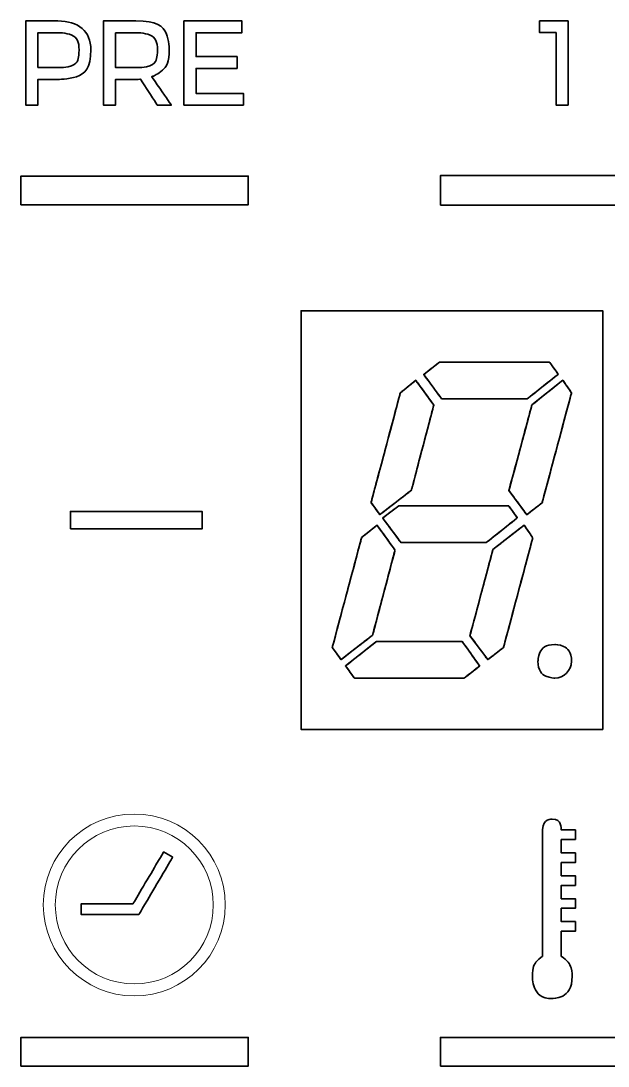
# Model space of a CAD drawing. Extents: x 6336 to 10269, y -393 to 3204.
# Drawn here: x 9076.02 to 9100.55, y 1955.78 to 1999.46 of the extents above; entities that cross this region are included whole.
import ezdxf

# ---------------------------------------------------------------- set-up
doc = ezdxf.new("R2010")
doc.units = 0
doc.header["$LTSCALE"] = 5
doc.layers.get('0').update_dxf_attribs({"linetype": 'CONTINUOUS', "lineweight": 0})
doc.layers.add('1', color=7, linetype='CONTINUOUS', true_color=0xffffff)

msp = doc.modelspace()

# ---------------------------------------------------------------- linework, layer by layer
for radius in [3.8, 3.3]:
    msp.add_circle((9080.753, 1962.514), radius)
at = {"layer": '1', "color": 7, "linetype": 'Continuous', "lineweight": 35}
for points, knots in [([(9078.939, 1998.26), (9078.939, 1999.011), (9078.422, 1999.46), (9077.555, 1999.46), (9077.555, 1999.46), (9077.555, 1999.46), (9076.219, 1999.46), (9076.219, 1999.46), (9076.219, 1999.46), (9076.219, 1999.46), (9076.219, 1995.943), (9076.219, 1995.943), (9076.219, 1995.943), (9076.219, 1995.943), (9076.726, 1995.943), (9076.726, 1995.943), (9076.726, 1995.943), (9076.726, 1995.943), (9076.726, 1997.016), (9076.726, 1997.016), (9076.726, 1997.016), (9076.726, 1997.016), (9077.555, 1997.016), (9077.555, 1997.016), (9077.555, 1997.016), (9078.435, 1997.016), (9078.939, 1997.469), (9078.939, 1998.26)], [0, 0, 0, 0, 0.125, 0.125, 0.125, 0.1875, 0.25, 0.25, 0.25, 0.3125, 0.375, 0.375, 0.375, 0.4375, 0.5, 0.5, 0.5, 0.5625, 0.625, 0.625, 0.625, 0.6875, 0.75, 0.75, 0.75, 0.875, 1, 1, 1, 1]), ([(9080.982, 1997.021), (9080.982, 1997.021), (9081.013, 1997.023), (9081.013, 1997.023), (9081.013, 1997.023), (9081.013, 1997.023), (9081.714, 1995.943), (9081.714, 1995.943), (9081.714, 1995.943), (9081.714, 1995.943), (9082.302, 1995.943), (9082.302, 1995.943), (9082.302, 1995.943), (9082.302, 1995.943), (9081.486, 1997.127), (9081.486, 1997.127), (9081.486, 1997.127), (9081.486, 1997.127), (9081.544, 1997.152), (9081.544, 1997.152), (9081.544, 1997.152), (9081.977, 1997.345), (9082.215, 1997.739), (9082.215, 1998.26), (9082.215, 1998.26), (9082.215, 1999.022), (9081.704, 1999.46), (9080.815, 1999.46), (9080.815, 1999.46), (9080.815, 1999.46), (9079.465, 1999.46), (9079.465, 1999.46), (9079.465, 1999.46), (9079.465, 1999.46), (9079.465, 1995.943), (9079.465, 1995.943), (9079.465, 1995.943), (9079.465, 1995.943), (9079.972, 1995.943), (9079.972, 1995.943), (9079.972, 1995.943), (9079.972, 1995.943), (9079.972, 1997.015), (9079.972, 1997.015), (9079.972, 1997.015), (9079.972, 1997.015), (9080.815, 1997.015), (9080.815, 1997.015), (9080.815, 1997.015), (9080.871, 1997.015), (9080.927, 1997.018), (9080.982, 1997.021)], [0, 0, 0, 0, 0.071429, 0.071429, 0.071429, 0.107143, 0.142857, 0.142857, 0.142857, 0.178571, 0.214286, 0.214286, 0.214286, 0.25, 0.285714, 0.285714, 0.285714, 0.321429, 0.357143, 0.357143, 0.357143, 0.392857, 0.428571, 0.428571, 0.428571, 0.464286, 0.5, 0.5, 0.5, 0.535714, 0.571429, 0.571429, 0.571429, 0.607143, 0.642857, 0.642857, 0.642857, 0.678571, 0.714286, 0.714286, 0.714286, 0.75, 0.785714, 0.785714, 0.785714, 0.821429, 0.857143, 0.857143, 0.857143, 0.928571, 1, 1, 1, 1]), ([(9085.049, 1997.477), (9085.049, 1997.477), (9085.049, 1997.969), (9085.049, 1997.969), (9085.049, 1997.969), (9085.049, 1997.969), (9083.334, 1997.969), (9083.334, 1997.969), (9083.334, 1997.969), (9083.334, 1997.969), (9083.334, 1998.967), (9083.334, 1998.967), (9083.334, 1998.967), (9083.334, 1998.967), (9085.252, 1998.967), (9085.252, 1998.967), (9085.252, 1998.967), (9085.252, 1998.967), (9085.252, 1999.46), (9085.252, 1999.46), (9085.252, 1999.46), (9085.252, 1999.46), (9082.828, 1999.46), (9082.828, 1999.46), (9082.828, 1999.46), (9082.828, 1999.46), (9082.828, 1995.943), (9082.828, 1995.943), (9082.828, 1995.943), (9082.828, 1995.943), (9085.315, 1995.943), (9085.315, 1995.943), (9085.315, 1995.943), (9085.315, 1995.943), (9085.315, 1996.431), (9085.315, 1996.431), (9085.315, 1996.431), (9085.315, 1996.431), (9083.334, 1996.431), (9083.334, 1996.431), (9083.334, 1996.431), (9083.334, 1996.431), (9083.334, 1997.477), (9083.334, 1997.477), (9083.334, 1997.477), (9083.334, 1997.477), (9085.049, 1997.477), (9085.049, 1997.477)], [0, 0, 0, 0, 0.076923, 0.076923, 0.076923, 0.115385, 0.153846, 0.153846, 0.153846, 0.192308, 0.230769, 0.230769, 0.230769, 0.269231, 0.307692, 0.307692, 0.307692, 0.346154, 0.384615, 0.384615, 0.384615, 0.423077, 0.461538, 0.461538, 0.461538, 0.5, 0.538462, 0.538462, 0.538462, 0.576923, 0.615385, 0.615385, 0.615385, 0.653846, 0.692308, 0.692308, 0.692308, 0.730769, 0.769231, 0.769231, 0.769231, 0.807692, 0.846154, 0.846154, 0.846154, 0.923077, 1, 1, 1, 1]), ([(9098.877, 1995.943), (9098.877, 1995.943), (9098.877, 1999.46), (9098.877, 1999.46), (9098.877, 1999.46), (9098.877, 1999.46), (9097.687, 1999.46), (9097.687, 1999.46), (9097.687, 1999.46), (9097.687, 1999.46), (9097.687, 1998.972), (9097.687, 1998.972), (9097.687, 1998.972), (9097.687, 1998.972), (9098.375, 1998.972), (9098.375, 1998.972), (9098.375, 1998.972), (9098.375, 1998.972), (9098.375, 1995.943), (9098.375, 1995.943), (9098.375, 1995.943), (9098.375, 1995.943), (9098.877, 1995.943), (9098.877, 1995.943)], [0, 0, 0, 0, 0.142857, 0.142857, 0.142857, 0.214286, 0.285714, 0.285714, 0.285714, 0.357143, 0.428571, 0.428571, 0.428571, 0.5, 0.571429, 0.571429, 0.571429, 0.642857, 0.714286, 0.714286, 0.714286, 0.857143, 1, 1, 1, 1]), ([(9076.726, 1997.508), (9076.726, 1997.508), (9076.726, 1998.967), (9076.726, 1998.967), (9076.726, 1998.967), (9076.726, 1998.967), (9077.54, 1998.967), (9077.54, 1998.967), (9077.54, 1998.967), (9078.29, 1998.967), (9078.447, 1998.577), (9078.447, 1998.25), (9078.447, 1998.25), (9078.447, 1997.911), (9078.29, 1997.508), (9077.54, 1997.508), (9077.54, 1997.508), (9077.54, 1997.508), (9076.726, 1997.508), (9076.726, 1997.508)], [0, 0, 0, 0, 0.166667, 0.166667, 0.166667, 0.25, 0.333333, 0.333333, 0.333333, 0.416667, 0.5, 0.5, 0.5, 0.583333, 0.666667, 0.666667, 0.666667, 0.833333, 1, 1, 1, 1]), ([(9079.972, 1998.967), (9079.972, 1998.967), (9080.815, 1998.967), (9080.815, 1998.967), (9080.815, 1998.967), (9081.565, 1998.967), (9081.722, 1998.577), (9081.722, 1998.25), (9081.722, 1998.25), (9081.722, 1997.912), (9081.565, 1997.509), (9080.815, 1997.509), (9080.815, 1997.509), (9080.815, 1997.509), (9079.972, 1997.509), (9079.972, 1997.509), (9079.972, 1997.509), (9079.972, 1997.509), (9079.972, 1998.967), (9079.972, 1998.967)], [0, 0, 0, 0, 0.166667, 0.166667, 0.166667, 0.25, 0.333333, 0.333333, 0.333333, 0.416667, 0.5, 0.5, 0.5, 0.583333, 0.666667, 0.666667, 0.666667, 0.833333, 1, 1, 1, 1]), ([(9076.017, 1991.777), (9076.017, 1991.777), (9085.517, 1991.777), (9085.517, 1991.777), (9085.517, 1991.777), (9085.517, 1991.777), (9085.517, 1992.977), (9085.517, 1992.977), (9085.517, 1992.977), (9085.517, 1992.977), (9076.017, 1992.977), (9076.017, 1992.977), (9076.017, 1992.977), (9076.017, 1992.977), (9076.017, 1991.777), (9076.017, 1991.777)], [0, 0, 0, 0, 0.2, 0.2, 0.2, 0.3, 0.4, 0.4, 0.4, 0.5, 0.6, 0.6, 0.6, 0.8, 1, 1, 1, 1]), ([(9076.017, 1991.777), (9076.017, 1991.777), (9085.517, 1991.777), (9085.517, 1991.777), (9085.517, 1991.777), (9085.517, 1991.777), (9085.517, 1992.977), (9085.517, 1992.977), (9085.517, 1992.977), (9085.517, 1992.977), (9076.017, 1992.977), (9076.017, 1992.977), (9076.017, 1992.977), (9076.017, 1992.977), (9076.017, 1991.777), (9076.017, 1991.777)], [0, 0, 0, 0, 0.2, 0.2, 0.2, 0.3, 0.4, 0.4, 0.4, 0.5, 0.6, 0.6, 0.6, 0.8, 1, 1, 1, 1]), ([(9093.545, 1991.755), (9093.545, 1991.755), (9103.045, 1991.755), (9103.045, 1991.755), (9103.045, 1991.755), (9103.045, 1991.755), (9103.045, 1992.999), (9103.045, 1992.999), (9103.045, 1992.999), (9103.045, 1992.999), (9093.545, 1992.999), (9093.545, 1992.999), (9093.545, 1992.999), (9093.545, 1992.999), (9093.545, 1991.755), (9093.545, 1991.755)], [0, 0, 0, 0, 0.2, 0.2, 0.2, 0.3, 0.4, 0.4, 0.4, 0.5, 0.6, 0.6, 0.6, 0.8, 1, 1, 1, 1]), ([(9093.545, 1991.755), (9093.545, 1991.755), (9103.045, 1991.755), (9103.045, 1991.755), (9103.045, 1991.755), (9103.045, 1991.755), (9103.045, 1992.999), (9103.045, 1992.999), (9103.045, 1992.999), (9103.045, 1992.999), (9093.545, 1992.999), (9093.545, 1992.999), (9093.545, 1992.999), (9093.545, 1992.999), (9093.545, 1991.755), (9093.545, 1991.755)], [0, 0, 0, 0, 0.2, 0.2, 0.2, 0.3, 0.4, 0.4, 0.4, 0.5, 0.6, 0.6, 0.6, 0.8, 1, 1, 1, 1]), ([(9100.321, 1969.847), (9100.321, 1969.847), (9087.721, 1969.847), (9087.721, 1969.847), (9087.721, 1969.847), (9087.721, 1969.847), (9087.721, 1987.346), (9087.721, 1987.346), (9087.721, 1987.346), (9087.721, 1987.346), (9100.321, 1987.346), (9100.321, 1987.346), (9100.321, 1987.346), (9100.321, 1987.346), (9100.321, 1969.847), (9100.321, 1969.847)], [0, 0, 0, 0, 0.2, 0.2, 0.2, 0.3, 0.4, 0.4, 0.4, 0.5, 0.6, 0.6, 0.6, 0.8, 1, 1, 1, 1]), ([(9100.321, 1969.847), (9100.321, 1969.847), (9087.721, 1969.847), (9087.721, 1969.847), (9087.721, 1969.847), (9087.721, 1969.847), (9087.721, 1987.346), (9087.721, 1987.346), (9087.721, 1987.346), (9087.721, 1987.346), (9100.321, 1987.346), (9100.321, 1987.346), (9100.321, 1987.346), (9100.321, 1987.346), (9100.321, 1969.847), (9100.321, 1969.847)], [0, 0, 0, 0, 0.2, 0.2, 0.2, 0.3, 0.4, 0.4, 0.4, 0.5, 0.6, 0.6, 0.6, 0.8, 1, 1, 1, 1]), ([(9093.507, 1985.196), (9093.507, 1985.196), (9092.842, 1984.684), (9092.842, 1984.684), (9092.842, 1984.684), (9092.842, 1984.684), (9093.592, 1983.664), (9093.592, 1983.664), (9093.592, 1983.664), (9093.592, 1983.664), (9097.172, 1983.664), (9097.172, 1983.664), (9097.172, 1983.664), (9097.172, 1983.664), (9098.463, 1984.692), (9098.463, 1984.692), (9098.463, 1984.692), (9098.463, 1984.692), (9098.101, 1985.196), (9098.101, 1985.196), (9098.101, 1985.196), (9098.101, 1985.196), (9093.507, 1985.196), (9093.507, 1985.196)], [0, 0, 0, 0, 0.142857, 0.142857, 0.142857, 0.214286, 0.285714, 0.285714, 0.285714, 0.357143, 0.428571, 0.428571, 0.428571, 0.5, 0.571429, 0.571429, 0.571429, 0.642857, 0.714286, 0.714286, 0.714286, 0.857143, 1, 1, 1, 1]), ([(9093.507, 1985.196), (9093.507, 1985.196), (9092.842, 1984.684), (9092.842, 1984.684), (9092.842, 1984.684), (9092.842, 1984.684), (9093.592, 1983.664), (9093.592, 1983.664), (9093.592, 1983.664), (9093.592, 1983.664), (9097.172, 1983.664), (9097.172, 1983.664), (9097.172, 1983.664), (9097.172, 1983.664), (9098.463, 1984.692), (9098.463, 1984.692), (9098.463, 1984.692), (9098.463, 1984.692), (9098.101, 1985.196), (9098.101, 1985.196), (9098.101, 1985.196), (9098.101, 1985.196), (9093.507, 1985.196), (9093.507, 1985.196)], [0, 0, 0, 0, 0.142857, 0.142857, 0.142857, 0.214286, 0.285714, 0.285714, 0.285714, 0.357143, 0.428571, 0.428571, 0.428571, 0.5, 0.571429, 0.571429, 0.571429, 0.642857, 0.714286, 0.714286, 0.714286, 0.857143, 1, 1, 1, 1]), ([(9097.172, 1983.664), (9097.172, 1983.664), (9093.592, 1983.664), (9093.592, 1983.664), (9093.592, 1983.664), (9093.592, 1983.664), (9092.842, 1984.684), (9092.842, 1984.684), (9092.842, 1984.684), (9092.842, 1984.684), (9093.507, 1985.196), (9093.507, 1985.196), (9093.507, 1985.196), (9093.507, 1985.196), (9098.101, 1985.196), (9098.101, 1985.196), (9098.101, 1985.196), (9098.101, 1985.196), (9098.463, 1984.692), (9098.463, 1984.692), (9098.463, 1984.692), (9098.463, 1984.692), (9097.172, 1983.664), (9097.172, 1983.664)], [0, 0, 0, 0, 0.142857, 0.142857, 0.142857, 0.214286, 0.285714, 0.285714, 0.285714, 0.357143, 0.428571, 0.428571, 0.428571, 0.5, 0.571429, 0.571429, 0.571429, 0.642857, 0.714286, 0.714286, 0.714286, 0.857143, 1, 1, 1, 1]), ([(9097.172, 1983.664), (9097.172, 1983.664), (9093.592, 1983.664), (9093.592, 1983.664), (9093.592, 1983.664), (9093.592, 1983.664), (9092.842, 1984.684), (9092.842, 1984.684), (9092.842, 1984.684), (9092.842, 1984.684), (9093.507, 1985.196), (9093.507, 1985.196), (9093.507, 1985.196), (9093.507, 1985.196), (9098.101, 1985.196), (9098.101, 1985.196), (9098.101, 1985.196), (9098.101, 1985.196), (9098.463, 1984.692), (9098.463, 1984.692), (9098.463, 1984.692), (9098.463, 1984.692), (9097.172, 1983.664), (9097.172, 1983.664)], [0, 0, 0, 0, 0.142857, 0.142857, 0.142857, 0.214286, 0.285714, 0.285714, 0.285714, 0.357143, 0.428571, 0.428571, 0.428571, 0.5, 0.571429, 0.571429, 0.571429, 0.642857, 0.714286, 0.714286, 0.714286, 0.857143, 1, 1, 1, 1]), ([(9092.512, 1984.439), (9092.512, 1984.439), (9091.868, 1983.916), (9091.868, 1983.916), (9091.868, 1983.916), (9091.868, 1983.916), (9090.643, 1979.33), (9090.643, 1979.33), (9090.643, 1979.33), (9090.643, 1979.33), (9091.009, 1978.825), (9091.009, 1978.825), (9091.009, 1978.825), (9091.009, 1978.825), (9092.326, 1979.839), (9092.326, 1979.839), (9092.326, 1979.839), (9092.326, 1979.839), (9093.265, 1983.408), (9093.265, 1983.408), (9093.265, 1983.408), (9093.265, 1983.408), (9092.512, 1984.439), (9092.512, 1984.439)], [0, 0, 0, 0, 0.142857, 0.142857, 0.142857, 0.214286, 0.285714, 0.285714, 0.285714, 0.357143, 0.428571, 0.428571, 0.428571, 0.5, 0.571429, 0.571429, 0.571429, 0.642857, 0.714286, 0.714286, 0.714286, 0.857143, 1, 1, 1, 1]), ([(9092.512, 1984.439), (9092.512, 1984.439), (9091.868, 1983.916), (9091.868, 1983.916), (9091.868, 1983.916), (9091.868, 1983.916), (9090.643, 1979.33), (9090.643, 1979.33), (9090.643, 1979.33), (9090.643, 1979.33), (9091.009, 1978.825), (9091.009, 1978.825), (9091.009, 1978.825), (9091.009, 1978.825), (9092.326, 1979.839), (9092.326, 1979.839), (9092.326, 1979.839), (9092.326, 1979.839), (9093.265, 1983.408), (9093.265, 1983.408), (9093.265, 1983.408), (9093.265, 1983.408), (9092.512, 1984.439), (9092.512, 1984.439)], [0, 0, 0, 0, 0.142857, 0.142857, 0.142857, 0.214286, 0.285714, 0.285714, 0.285714, 0.357143, 0.428571, 0.428571, 0.428571, 0.5, 0.571429, 0.571429, 0.571429, 0.642857, 0.714286, 0.714286, 0.714286, 0.857143, 1, 1, 1, 1]), ([(9091.009, 1978.825), (9091.009, 1978.825), (9090.643, 1979.33), (9090.643, 1979.33), (9090.643, 1979.33), (9090.643, 1979.33), (9091.868, 1983.916), (9091.868, 1983.916), (9091.868, 1983.916), (9091.868, 1983.916), (9092.512, 1984.439), (9092.512, 1984.439), (9092.512, 1984.439), (9092.512, 1984.439), (9093.265, 1983.408), (9093.265, 1983.408), (9093.265, 1983.408), (9093.265, 1983.408), (9092.326, 1979.839), (9092.326, 1979.839), (9092.326, 1979.839), (9092.326, 1979.839), (9091.009, 1978.825), (9091.009, 1978.825)], [0, 0, 0, 0, 0.142857, 0.142857, 0.142857, 0.214286, 0.285714, 0.285714, 0.285714, 0.357143, 0.428571, 0.428571, 0.428571, 0.5, 0.571429, 0.571429, 0.571429, 0.642857, 0.714286, 0.714286, 0.714286, 0.857143, 1, 1, 1, 1]), ([(9091.009, 1978.825), (9091.009, 1978.825), (9090.643, 1979.33), (9090.643, 1979.33), (9090.643, 1979.33), (9090.643, 1979.33), (9091.868, 1983.916), (9091.868, 1983.916), (9091.868, 1983.916), (9091.868, 1983.916), (9092.512, 1984.439), (9092.512, 1984.439), (9092.512, 1984.439), (9092.512, 1984.439), (9093.265, 1983.408), (9093.265, 1983.408), (9093.265, 1983.408), (9093.265, 1983.408), (9092.326, 1979.839), (9092.326, 1979.839), (9092.326, 1979.839), (9092.326, 1979.839), (9091.009, 1978.825), (9091.009, 1978.825)], [0, 0, 0, 0, 0.142857, 0.142857, 0.142857, 0.214286, 0.285714, 0.285714, 0.285714, 0.357143, 0.428571, 0.428571, 0.428571, 0.5, 0.571429, 0.571429, 0.571429, 0.642857, 0.714286, 0.714286, 0.714286, 0.857143, 1, 1, 1, 1]), ([(9098.656, 1984.441), (9098.656, 1984.441), (9097.362, 1983.409), (9097.362, 1983.409), (9097.362, 1983.409), (9097.362, 1983.409), (9096.403, 1979.833), (9096.403, 1979.833), (9096.403, 1979.833), (9096.403, 1979.833), (9097.15, 1978.823), (9097.15, 1978.823), (9097.15, 1978.823), (9097.15, 1978.823), (9097.793, 1979.324), (9097.793, 1979.324), (9097.793, 1979.324), (9097.793, 1979.324), (9099.018, 1983.917), (9099.018, 1983.917), (9099.018, 1983.917), (9099.018, 1983.917), (9098.656, 1984.441), (9098.656, 1984.441)], [0, 0, 0, 0, 0.142857, 0.142857, 0.142857, 0.214286, 0.285714, 0.285714, 0.285714, 0.357143, 0.428571, 0.428571, 0.428571, 0.5, 0.571429, 0.571429, 0.571429, 0.642857, 0.714286, 0.714286, 0.714286, 0.857143, 1, 1, 1, 1]), ([(9098.656, 1984.441), (9098.656, 1984.441), (9097.362, 1983.409), (9097.362, 1983.409), (9097.362, 1983.409), (9097.362, 1983.409), (9096.403, 1979.833), (9096.403, 1979.833), (9096.403, 1979.833), (9096.403, 1979.833), (9097.15, 1978.823), (9097.15, 1978.823), (9097.15, 1978.823), (9097.15, 1978.823), (9097.793, 1979.324), (9097.793, 1979.324), (9097.793, 1979.324), (9097.793, 1979.324), (9099.018, 1983.917), (9099.018, 1983.917), (9099.018, 1983.917), (9099.018, 1983.917), (9098.656, 1984.441), (9098.656, 1984.441)], [0, 0, 0, 0, 0.142857, 0.142857, 0.142857, 0.214286, 0.285714, 0.285714, 0.285714, 0.357143, 0.428571, 0.428571, 0.428571, 0.5, 0.571429, 0.571429, 0.571429, 0.642857, 0.714286, 0.714286, 0.714286, 0.857143, 1, 1, 1, 1]), ([(9097.15, 1978.823), (9097.15, 1978.823), (9096.403, 1979.833), (9096.403, 1979.833), (9096.403, 1979.833), (9096.403, 1979.833), (9097.362, 1983.409), (9097.362, 1983.409), (9097.362, 1983.409), (9097.362, 1983.409), (9098.656, 1984.441), (9098.656, 1984.441), (9098.656, 1984.441), (9098.656, 1984.441), (9099.018, 1983.917), (9099.018, 1983.917), (9099.018, 1983.917), (9099.018, 1983.917), (9097.793, 1979.324), (9097.793, 1979.324), (9097.793, 1979.324), (9097.793, 1979.324), (9097.15, 1978.823), (9097.15, 1978.823)], [0, 0, 0, 0, 0.142857, 0.142857, 0.142857, 0.214286, 0.285714, 0.285714, 0.285714, 0.357143, 0.428571, 0.428571, 0.428571, 0.5, 0.571429, 0.571429, 0.571429, 0.642857, 0.714286, 0.714286, 0.714286, 0.857143, 1, 1, 1, 1]), ([(9097.15, 1978.823), (9097.15, 1978.823), (9096.403, 1979.833), (9096.403, 1979.833), (9096.403, 1979.833), (9096.403, 1979.833), (9097.362, 1983.409), (9097.362, 1983.409), (9097.362, 1983.409), (9097.362, 1983.409), (9098.656, 1984.441), (9098.656, 1984.441), (9098.656, 1984.441), (9098.656, 1984.441), (9099.018, 1983.917), (9099.018, 1983.917), (9099.018, 1983.917), (9099.018, 1983.917), (9097.793, 1979.324), (9097.793, 1979.324), (9097.793, 1979.324), (9097.793, 1979.324), (9097.15, 1978.823), (9097.15, 1978.823)], [0, 0, 0, 0, 0.142857, 0.142857, 0.142857, 0.214286, 0.285714, 0.285714, 0.285714, 0.357143, 0.428571, 0.428571, 0.428571, 0.5, 0.571429, 0.571429, 0.571429, 0.642857, 0.714286, 0.714286, 0.714286, 0.857143, 1, 1, 1, 1]), ([(9078.086, 1978.231), (9078.086, 1978.231), (9083.586, 1978.231), (9083.586, 1978.231), (9083.586, 1978.231), (9083.586, 1978.231), (9083.586, 1978.961), (9083.586, 1978.961), (9083.586, 1978.961), (9083.586, 1978.961), (9078.086, 1978.961), (9078.086, 1978.961), (9078.086, 1978.961), (9078.086, 1978.961), (9078.086, 1978.231), (9078.086, 1978.231)], [0, 0, 0, 0, 0.2, 0.2, 0.2, 0.3, 0.4, 0.4, 0.4, 0.5, 0.6, 0.6, 0.6, 0.8, 1, 1, 1, 1]), ([(9091.801, 1979.197), (9091.801, 1979.197), (9091.132, 1978.685), (9091.132, 1978.685), (9091.132, 1978.685), (9091.132, 1978.685), (9091.885, 1977.664), (9091.885, 1977.664), (9091.885, 1977.664), (9091.885, 1977.664), (9095.466, 1977.664), (9095.466, 1977.664), (9095.466, 1977.664), (9095.466, 1977.664), (9096.753, 1978.692), (9096.753, 1978.692), (9096.753, 1978.692), (9096.753, 1978.692), (9096.391, 1979.197), (9096.391, 1979.197), (9096.391, 1979.197), (9096.391, 1979.197), (9091.801, 1979.197), (9091.801, 1979.197)], [0, 0, 0, 0, 0.142857, 0.142857, 0.142857, 0.214286, 0.285714, 0.285714, 0.285714, 0.357143, 0.428571, 0.428571, 0.428571, 0.5, 0.571429, 0.571429, 0.571429, 0.642857, 0.714286, 0.714286, 0.714286, 0.857143, 1, 1, 1, 1]), ([(9091.801, 1979.197), (9091.801, 1979.197), (9091.132, 1978.685), (9091.132, 1978.685), (9091.132, 1978.685), (9091.132, 1978.685), (9091.885, 1977.664), (9091.885, 1977.664), (9091.885, 1977.664), (9091.885, 1977.664), (9095.466, 1977.664), (9095.466, 1977.664), (9095.466, 1977.664), (9095.466, 1977.664), (9096.753, 1978.692), (9096.753, 1978.692), (9096.753, 1978.692), (9096.753, 1978.692), (9096.391, 1979.197), (9096.391, 1979.197), (9096.391, 1979.197), (9096.391, 1979.197), (9091.801, 1979.197), (9091.801, 1979.197)], [0, 0, 0, 0, 0.142857, 0.142857, 0.142857, 0.214286, 0.285714, 0.285714, 0.285714, 0.357143, 0.428571, 0.428571, 0.428571, 0.5, 0.571429, 0.571429, 0.571429, 0.642857, 0.714286, 0.714286, 0.714286, 0.857143, 1, 1, 1, 1]), ([(9095.466, 1977.664), (9095.466, 1977.664), (9091.885, 1977.664), (9091.885, 1977.664), (9091.885, 1977.664), (9091.885, 1977.664), (9091.132, 1978.685), (9091.132, 1978.685), (9091.132, 1978.685), (9091.132, 1978.685), (9091.801, 1979.197), (9091.801, 1979.197), (9091.801, 1979.197), (9091.801, 1979.197), (9096.391, 1979.197), (9096.391, 1979.197), (9096.391, 1979.197), (9096.391, 1979.197), (9096.753, 1978.692), (9096.753, 1978.692), (9096.753, 1978.692), (9096.753, 1978.692), (9095.466, 1977.664), (9095.466, 1977.664)], [0, 0, 0, 0, 0.142857, 0.142857, 0.142857, 0.214286, 0.285714, 0.285714, 0.285714, 0.357143, 0.428571, 0.428571, 0.428571, 0.5, 0.571429, 0.571429, 0.571429, 0.642857, 0.714286, 0.714286, 0.714286, 0.857143, 1, 1, 1, 1]), ([(9095.466, 1977.664), (9095.466, 1977.664), (9091.885, 1977.664), (9091.885, 1977.664), (9091.885, 1977.664), (9091.885, 1977.664), (9091.132, 1978.685), (9091.132, 1978.685), (9091.132, 1978.685), (9091.132, 1978.685), (9091.801, 1979.197), (9091.801, 1979.197), (9091.801, 1979.197), (9091.801, 1979.197), (9096.391, 1979.197), (9096.391, 1979.197), (9096.391, 1979.197), (9096.391, 1979.197), (9096.753, 1978.692), (9096.753, 1978.692), (9096.753, 1978.692), (9096.753, 1978.692), (9095.466, 1977.664), (9095.466, 1977.664)], [0, 0, 0, 0, 0.142857, 0.142857, 0.142857, 0.214286, 0.285714, 0.285714, 0.285714, 0.357143, 0.428571, 0.428571, 0.428571, 0.5, 0.571429, 0.571429, 0.571429, 0.642857, 0.714286, 0.714286, 0.714286, 0.857143, 1, 1, 1, 1]), ([(9090.893, 1978.386), (9090.893, 1978.386), (9090.249, 1977.867), (9090.249, 1977.867), (9090.249, 1977.867), (9090.249, 1977.867), (9089.024, 1973.273), (9089.024, 1973.273), (9089.024, 1973.273), (9089.024, 1973.273), (9089.39, 1972.765), (9089.39, 1972.765), (9089.39, 1972.765), (9089.39, 1972.765), (9090.684, 1973.771), (9090.684, 1973.771), (9090.684, 1973.771), (9090.684, 1973.771), (9090.71, 1973.789), (9090.71, 1973.789), (9090.71, 1973.789), (9090.71, 1973.789), (9091.646, 1977.347), (9091.646, 1977.347), (9091.646, 1977.347), (9091.646, 1977.347), (9090.893, 1978.386), (9090.893, 1978.386)], [0, 0, 0, 0, 0.125, 0.125, 0.125, 0.1875, 0.25, 0.25, 0.25, 0.3125, 0.375, 0.375, 0.375, 0.4375, 0.5, 0.5, 0.5, 0.5625, 0.625, 0.625, 0.625, 0.6875, 0.75, 0.75, 0.75, 0.875, 1, 1, 1, 1]), ([(9090.893, 1978.386), (9090.893, 1978.386), (9090.249, 1977.867), (9090.249, 1977.867), (9090.249, 1977.867), (9090.249, 1977.867), (9089.024, 1973.273), (9089.024, 1973.273), (9089.024, 1973.273), (9089.024, 1973.273), (9089.39, 1972.765), (9089.39, 1972.765), (9089.39, 1972.765), (9089.39, 1972.765), (9090.684, 1973.771), (9090.684, 1973.771), (9090.684, 1973.771), (9090.684, 1973.771), (9090.71, 1973.789), (9090.71, 1973.789), (9090.71, 1973.789), (9090.71, 1973.789), (9091.646, 1977.347), (9091.646, 1977.347), (9091.646, 1977.347), (9091.646, 1977.347), (9090.893, 1978.386), (9090.893, 1978.386)], [0, 0, 0, 0, 0.125, 0.125, 0.125, 0.1875, 0.25, 0.25, 0.25, 0.3125, 0.375, 0.375, 0.375, 0.4375, 0.5, 0.5, 0.5, 0.5625, 0.625, 0.625, 0.625, 0.6875, 0.75, 0.75, 0.75, 0.875, 1, 1, 1, 1]), ([(9089.39, 1972.765), (9089.39, 1972.765), (9089.024, 1973.273), (9089.024, 1973.273), (9089.024, 1973.273), (9089.024, 1973.273), (9090.249, 1977.867), (9090.249, 1977.867), (9090.249, 1977.867), (9090.249, 1977.867), (9090.893, 1978.386), (9090.893, 1978.386), (9090.893, 1978.386), (9090.893, 1978.386), (9091.646, 1977.347), (9091.646, 1977.347), (9091.646, 1977.347), (9091.646, 1977.347), (9090.71, 1973.789), (9090.71, 1973.789), (9090.71, 1973.789), (9090.71, 1973.789), (9090.684, 1973.771), (9090.684, 1973.771), (9090.684, 1973.771), (9090.684, 1973.771), (9089.39, 1972.765), (9089.39, 1972.765)], [0, 0, 0, 0, 0.125, 0.125, 0.125, 0.1875, 0.25, 0.25, 0.25, 0.3125, 0.375, 0.375, 0.375, 0.4375, 0.5, 0.5, 0.5, 0.5625, 0.625, 0.625, 0.625, 0.6875, 0.75, 0.75, 0.75, 0.875, 1, 1, 1, 1]), ([(9089.39, 1972.765), (9089.39, 1972.765), (9089.024, 1973.273), (9089.024, 1973.273), (9089.024, 1973.273), (9089.024, 1973.273), (9090.249, 1977.867), (9090.249, 1977.867), (9090.249, 1977.867), (9090.249, 1977.867), (9090.893, 1978.386), (9090.893, 1978.386), (9090.893, 1978.386), (9090.893, 1978.386), (9091.646, 1977.347), (9091.646, 1977.347), (9091.646, 1977.347), (9091.646, 1977.347), (9090.71, 1973.789), (9090.71, 1973.789), (9090.71, 1973.789), (9090.71, 1973.789), (9090.684, 1973.771), (9090.684, 1973.771), (9090.684, 1973.771), (9090.684, 1973.771), (9089.39, 1972.765), (9089.39, 1972.765)], [0, 0, 0, 0, 0.125, 0.125, 0.125, 0.1875, 0.25, 0.25, 0.25, 0.3125, 0.375, 0.375, 0.375, 0.4375, 0.5, 0.5, 0.5, 0.5625, 0.625, 0.625, 0.625, 0.6875, 0.75, 0.75, 0.75, 0.875, 1, 1, 1, 1]), ([(9097.038, 1978.386), (9097.038, 1978.386), (9095.736, 1977.37), (9095.736, 1977.37), (9095.736, 1977.37), (9095.736, 1977.37), (9094.774, 1973.767), (9094.774, 1973.767), (9094.774, 1973.767), (9094.774, 1973.767), (9095.52, 1972.765), (9095.52, 1972.765), (9095.52, 1972.765), (9095.52, 1972.765), (9096.178, 1973.274), (9096.178, 1973.274), (9096.178, 1973.274), (9096.178, 1973.274), (9097.4, 1977.86), (9097.4, 1977.86), (9097.4, 1977.86), (9097.4, 1977.86), (9097.038, 1978.386), (9097.038, 1978.386)], [0, 0, 0, 0, 0.142857, 0.142857, 0.142857, 0.214286, 0.285714, 0.285714, 0.285714, 0.357143, 0.428571, 0.428571, 0.428571, 0.5, 0.571429, 0.571429, 0.571429, 0.642857, 0.714286, 0.714286, 0.714286, 0.857143, 1, 1, 1, 1]), ([(9097.038, 1978.386), (9097.038, 1978.386), (9095.736, 1977.37), (9095.736, 1977.37), (9095.736, 1977.37), (9095.736, 1977.37), (9094.774, 1973.767), (9094.774, 1973.767), (9094.774, 1973.767), (9094.774, 1973.767), (9095.52, 1972.765), (9095.52, 1972.765), (9095.52, 1972.765), (9095.52, 1972.765), (9096.178, 1973.274), (9096.178, 1973.274), (9096.178, 1973.274), (9096.178, 1973.274), (9097.4, 1977.86), (9097.4, 1977.86), (9097.4, 1977.86), (9097.4, 1977.86), (9097.038, 1978.386), (9097.038, 1978.386)], [0, 0, 0, 0, 0.142857, 0.142857, 0.142857, 0.214286, 0.285714, 0.285714, 0.285714, 0.357143, 0.428571, 0.428571, 0.428571, 0.5, 0.571429, 0.571429, 0.571429, 0.642857, 0.714286, 0.714286, 0.714286, 0.857143, 1, 1, 1, 1]), ([(9095.52, 1972.765), (9095.52, 1972.765), (9094.774, 1973.767), (9094.774, 1973.767), (9094.774, 1973.767), (9094.774, 1973.767), (9095.736, 1977.37), (9095.736, 1977.37), (9095.736, 1977.37), (9095.736, 1977.37), (9097.038, 1978.386), (9097.038, 1978.386), (9097.038, 1978.386), (9097.038, 1978.386), (9097.4, 1977.86), (9097.4, 1977.86), (9097.4, 1977.86), (9097.4, 1977.86), (9096.178, 1973.274), (9096.178, 1973.274), (9096.178, 1973.274), (9096.178, 1973.274), (9095.52, 1972.765), (9095.52, 1972.765)], [0, 0, 0, 0, 0.142857, 0.142857, 0.142857, 0.214286, 0.285714, 0.285714, 0.285714, 0.357143, 0.428571, 0.428571, 0.428571, 0.5, 0.571429, 0.571429, 0.571429, 0.642857, 0.714286, 0.714286, 0.714286, 0.857143, 1, 1, 1, 1]), ([(9095.52, 1972.765), (9095.52, 1972.765), (9094.774, 1973.767), (9094.774, 1973.767), (9094.774, 1973.767), (9094.774, 1973.767), (9095.736, 1977.37), (9095.736, 1977.37), (9095.736, 1977.37), (9095.736, 1977.37), (9097.038, 1978.386), (9097.038, 1978.386), (9097.038, 1978.386), (9097.038, 1978.386), (9097.4, 1977.86), (9097.4, 1977.86), (9097.4, 1977.86), (9097.4, 1977.86), (9096.178, 1973.274), (9096.178, 1973.274), (9096.178, 1973.274), (9096.178, 1973.274), (9095.52, 1972.765), (9095.52, 1972.765)], [0, 0, 0, 0, 0.142857, 0.142857, 0.142857, 0.214286, 0.285714, 0.285714, 0.285714, 0.357143, 0.428571, 0.428571, 0.428571, 0.5, 0.571429, 0.571429, 0.571429, 0.642857, 0.714286, 0.714286, 0.714286, 0.857143, 1, 1, 1, 1]), ([(9090.871, 1973.529), (9090.871, 1973.529), (9089.58, 1972.501), (9089.58, 1972.501), (9089.58, 1972.501), (9089.58, 1972.501), (9089.946, 1971.996), (9089.946, 1971.996), (9089.946, 1971.996), (9089.946, 1971.996), (9094.535, 1971.996), (9094.535, 1971.996), (9094.535, 1971.996), (9094.535, 1971.996), (9095.183, 1972.501), (9095.183, 1972.501), (9095.183, 1972.501), (9095.183, 1972.501), (9094.448, 1973.529), (9094.448, 1973.529), (9094.448, 1973.529), (9094.448, 1973.529), (9090.871, 1973.529), (9090.871, 1973.529)], [0, 0, 0, 0, 0.142857, 0.142857, 0.142857, 0.214286, 0.285714, 0.285714, 0.285714, 0.357143, 0.428571, 0.428571, 0.428571, 0.5, 0.571429, 0.571429, 0.571429, 0.642857, 0.714286, 0.714286, 0.714286, 0.857143, 1, 1, 1, 1]), ([(9090.871, 1973.529), (9090.871, 1973.529), (9089.58, 1972.501), (9089.58, 1972.501), (9089.58, 1972.501), (9089.58, 1972.501), (9089.946, 1971.996), (9089.946, 1971.996), (9089.946, 1971.996), (9089.946, 1971.996), (9094.535, 1971.996), (9094.535, 1971.996), (9094.535, 1971.996), (9094.535, 1971.996), (9095.183, 1972.501), (9095.183, 1972.501), (9095.183, 1972.501), (9095.183, 1972.501), (9094.448, 1973.529), (9094.448, 1973.529), (9094.448, 1973.529), (9094.448, 1973.529), (9090.871, 1973.529), (9090.871, 1973.529)], [0, 0, 0, 0, 0.142857, 0.142857, 0.142857, 0.214286, 0.285714, 0.285714, 0.285714, 0.357143, 0.428571, 0.428571, 0.428571, 0.5, 0.571429, 0.571429, 0.571429, 0.642857, 0.714286, 0.714286, 0.714286, 0.857143, 1, 1, 1, 1]), ([(9094.535, 1971.996), (9094.535, 1971.996), (9089.946, 1971.996), (9089.946, 1971.996), (9089.946, 1971.996), (9089.946, 1971.996), (9089.58, 1972.501), (9089.58, 1972.501), (9089.58, 1972.501), (9089.58, 1972.501), (9090.871, 1973.529), (9090.871, 1973.529), (9090.871, 1973.529), (9090.871, 1973.529), (9094.448, 1973.529), (9094.448, 1973.529), (9094.448, 1973.529), (9094.448, 1973.529), (9095.183, 1972.501), (9095.183, 1972.501), (9095.183, 1972.501), (9095.183, 1972.501), (9094.535, 1971.996), (9094.535, 1971.996)], [0, 0, 0, 0, 0.142857, 0.142857, 0.142857, 0.214286, 0.285714, 0.285714, 0.285714, 0.357143, 0.428571, 0.428571, 0.428571, 0.5, 0.571429, 0.571429, 0.571429, 0.642857, 0.714286, 0.714286, 0.714286, 0.857143, 1, 1, 1, 1]), ([(9094.535, 1971.996), (9094.535, 1971.996), (9089.946, 1971.996), (9089.946, 1971.996), (9089.946, 1971.996), (9089.946, 1971.996), (9089.58, 1972.501), (9089.58, 1972.501), (9089.58, 1972.501), (9089.58, 1972.501), (9090.871, 1973.529), (9090.871, 1973.529), (9090.871, 1973.529), (9090.871, 1973.529), (9094.448, 1973.529), (9094.448, 1973.529), (9094.448, 1973.529), (9094.448, 1973.529), (9095.183, 1972.501), (9095.183, 1972.501), (9095.183, 1972.501), (9095.183, 1972.501), (9094.535, 1971.996), (9094.535, 1971.996)], [0, 0, 0, 0, 0.142857, 0.142857, 0.142857, 0.214286, 0.285714, 0.285714, 0.285714, 0.357143, 0.428571, 0.428571, 0.428571, 0.5, 0.571429, 0.571429, 0.571429, 0.642857, 0.714286, 0.714286, 0.714286, 0.857143, 1, 1, 1, 1]), ([(9099.018, 1972.696), (9099.018, 1972.31), (9098.705, 1971.996), (9098.318, 1971.996), (9098.318, 1971.996), (9097.932, 1971.996), (9097.618, 1972.31), (9097.618, 1972.696), (9097.618, 1972.696), (9097.618, 1973.083), (9097.932, 1973.397), (9098.318, 1973.397), (9098.318, 1973.397), (9098.705, 1973.397), (9099.018, 1973.083), (9099.018, 1972.696)], [0, 0, 0, 0, 0.2, 0.2, 0.2, 0.3, 0.4, 0.4, 0.4, 0.5, 0.6, 0.6, 0.6, 0.8, 1, 1, 1, 1]), ([(9099.182, 1965.242), (9099.182, 1965.242), (9099.182, 1965.646), (9099.182, 1965.646), (9099.182, 1965.646), (9099.182, 1965.646), (9098.589, 1965.646), (9098.589, 1965.646), (9098.589, 1965.646), (9098.589, 1965.646), (9098.589, 1965.673), (9098.589, 1965.673), (9098.589, 1965.673), (9098.589, 1965.908), (9098.428, 1966.099), (9098.212, 1966.099), (9098.212, 1966.099), (9097.997, 1966.099), (9097.811, 1965.908), (9097.811, 1965.673), (9097.811, 1965.673), (9097.811, 1965.673), (9097.811, 1960.368), (9097.811, 1960.368), (9097.811, 1960.368), (9097.541, 1960.198), (9097.382, 1959.899), (9097.382, 1959.537), (9097.382, 1959.537), (9097.382, 1959.024), (9097.757, 1958.599), (9098.212, 1958.599), (9098.212, 1958.599), (9098.669, 1958.599), (9099.045, 1959.024), (9099.045, 1959.537), (9099.045, 1959.537), (9099.045, 1959.899), (9098.856, 1960.198), (9098.589, 1960.368), (9098.589, 1960.368), (9098.589, 1960.368), (9098.589, 1961.414), (9098.589, 1961.414), (9098.589, 1961.414), (9098.589, 1961.414), (9099.182, 1961.414), (9099.182, 1961.414), (9099.182, 1961.414), (9099.182, 1961.414), (9099.182, 1961.819), (9099.182, 1961.819), (9099.182, 1961.819), (9099.182, 1961.819), (9098.589, 1961.819), (9098.589, 1961.819), (9098.589, 1961.819), (9098.589, 1961.819), (9098.589, 1962.372), (9098.589, 1962.372), (9098.589, 1962.372), (9098.589, 1962.372), (9099.182, 1962.372), (9099.182, 1962.372), (9099.182, 1962.372), (9099.182, 1962.372), (9099.182, 1962.775), (9099.182, 1962.775), (9099.182, 1962.775), (9099.182, 1962.775), (9098.589, 1962.775), (9098.589, 1962.775), (9098.589, 1962.775), (9098.589, 1962.775), (9098.589, 1963.328), (9098.589, 1963.328), (9098.589, 1963.328), (9098.589, 1963.328), (9099.182, 1963.328), (9099.182, 1963.328), (9099.182, 1963.328), (9099.182, 1963.328), (9099.182, 1963.733), (9099.182, 1963.733), (9099.182, 1963.733), (9099.182, 1963.733), (9098.589, 1963.733), (9098.589, 1963.733), (9098.589, 1963.733), (9098.589, 1963.733), (9098.589, 1964.285), (9098.589, 1964.285), (9098.589, 1964.285), (9098.589, 1964.285), (9099.182, 1964.285), (9099.182, 1964.285), (9099.182, 1964.285), (9099.182, 1964.285), (9099.182, 1964.689), (9099.182, 1964.689), (9099.182, 1964.689), (9099.182, 1964.689), (9098.589, 1964.689), (9098.589, 1964.689), (9098.589, 1964.689), (9098.589, 1964.689), (9098.589, 1965.242), (9098.589, 1965.242), (9098.589, 1965.242), (9098.589, 1965.242), (9099.182, 1965.242), (9099.182, 1965.242)], [0, 0, 0, 0, 0.034483, 0.034483, 0.034483, 0.051724, 0.068966, 0.068966, 0.068966, 0.086207, 0.103448, 0.103448, 0.103448, 0.12069, 0.137931, 0.137931, 0.137931, 0.155172, 0.172414, 0.172414, 0.172414, 0.189655, 0.206897, 0.206897, 0.206897, 0.224138, 0.241379, 0.241379, 0.241379, 0.258621, 0.275862, 0.275862, 0.275862, 0.293103, 0.310345, 0.310345, 0.310345, 0.327586, 0.344828, 0.344828, 0.344828, 0.362069, 0.37931, 0.37931, 0.37931, 0.396552, 0.413793, 0.413793, 0.413793, 0.431034, 0.448276, 0.448276, 0.448276, 0.465517, 0.482759, 0.482759, 0.482759, 0.5, 0.517241, 0.517241, 0.517241, 0.534483, 0.551724, 0.551724, 0.551724, 0.568966, 0.586207, 0.586207, 0.586207, 0.603448, 0.62069, 0.62069, 0.62069, 0.637931, 0.655172, 0.655172, 0.655172, 0.672414, 0.689655, 0.689655, 0.689655, 0.706897, 0.724138, 0.724138, 0.724138, 0.741379, 0.758621, 0.758621, 0.758621, 0.775862, 0.793103, 0.793103, 0.793103, 0.810345, 0.827586, 0.827586, 0.827586, 0.844828, 0.862069, 0.862069, 0.862069, 0.87931, 0.896552, 0.896552, 0.896552, 0.913793, 0.931034, 0.931034, 0.931034, 0.965517, 1, 1, 1, 1]), ([(9082.357, 1964.506), (9082.357, 1964.506), (9081.98, 1964.728), (9081.98, 1964.728), (9081.98, 1964.728), (9081.98, 1964.728), (9080.698, 1962.555), (9080.698, 1962.555), (9080.698, 1962.555), (9080.698, 1962.555), (9078.534, 1962.555), (9078.534, 1962.555), (9078.534, 1962.555), (9078.534, 1962.555), (9078.534, 1962.12), (9078.534, 1962.12), (9078.534, 1962.12), (9078.534, 1962.12), (9080.945, 1962.12), (9080.945, 1962.12), (9080.945, 1962.12), (9080.945, 1962.12), (9080.945, 1962.122), (9080.945, 1962.122), (9080.945, 1962.122), (9080.945, 1962.122), (9080.949, 1962.12), (9080.949, 1962.12), (9080.949, 1962.12), (9080.949, 1962.12), (9082.357, 1964.506), (9082.357, 1964.506)], [0, 0, 0, 0, 0.111111, 0.111111, 0.111111, 0.166667, 0.222222, 0.222222, 0.222222, 0.277778, 0.333333, 0.333333, 0.333333, 0.388889, 0.444444, 0.444444, 0.444444, 0.5, 0.555556, 0.555556, 0.555556, 0.611111, 0.666667, 0.666667, 0.666667, 0.722222, 0.777778, 0.777778, 0.777778, 0.888889, 1, 1, 1, 1]), ([(9076.017, 1955.778), (9076.017, 1955.778), (9085.517, 1955.778), (9085.517, 1955.778), (9085.517, 1955.778), (9085.517, 1955.778), (9085.517, 1956.978), (9085.517, 1956.978), (9085.517, 1956.978), (9085.517, 1956.978), (9076.017, 1956.978), (9076.017, 1956.978), (9076.017, 1956.978), (9076.017, 1956.978), (9076.017, 1955.778), (9076.017, 1955.778)], [0, 0, 0, 0, 0.2, 0.2, 0.2, 0.3, 0.4, 0.4, 0.4, 0.5, 0.6, 0.6, 0.6, 0.8, 1, 1, 1, 1]), ([(9076.017, 1955.778), (9076.017, 1955.778), (9085.517, 1955.778), (9085.517, 1955.778), (9085.517, 1955.778), (9085.517, 1955.778), (9085.517, 1956.978), (9085.517, 1956.978), (9085.517, 1956.978), (9085.517, 1956.978), (9076.017, 1956.978), (9076.017, 1956.978), (9076.017, 1956.978), (9076.017, 1956.978), (9076.017, 1955.778), (9076.017, 1955.778)], [0, 0, 0, 0, 0.2, 0.2, 0.2, 0.3, 0.4, 0.4, 0.4, 0.5, 0.6, 0.6, 0.6, 0.8, 1, 1, 1, 1]), ([(9093.545, 1955.778), (9093.545, 1955.778), (9103.045, 1955.778), (9103.045, 1955.778), (9103.045, 1955.778), (9103.045, 1955.778), (9103.045, 1956.978), (9103.045, 1956.978), (9103.045, 1956.978), (9103.045, 1956.978), (9093.545, 1956.978), (9093.545, 1956.978), (9093.545, 1956.978), (9093.545, 1956.978), (9093.545, 1955.778), (9093.545, 1955.778)], [0, 0, 0, 0, 0.2, 0.2, 0.2, 0.3, 0.4, 0.4, 0.4, 0.5, 0.6, 0.6, 0.6, 0.8, 1, 1, 1, 1]), ([(9093.545, 1955.778), (9093.545, 1955.778), (9103.045, 1955.778), (9103.045, 1955.778), (9103.045, 1955.778), (9103.045, 1955.778), (9103.045, 1956.978), (9103.045, 1956.978), (9103.045, 1956.978), (9103.045, 1956.978), (9093.545, 1956.978), (9093.545, 1956.978), (9093.545, 1956.978), (9093.545, 1956.978), (9093.545, 1955.778), (9093.545, 1955.778)], [0, 0, 0, 0, 0.2, 0.2, 0.2, 0.3, 0.4, 0.4, 0.4, 0.5, 0.6, 0.6, 0.6, 0.8, 1, 1, 1, 1])]:
    msp.add_open_spline(points, degree=3, knots=knots, dxfattribs=at)

doc.saveas('drawing.dxf')
